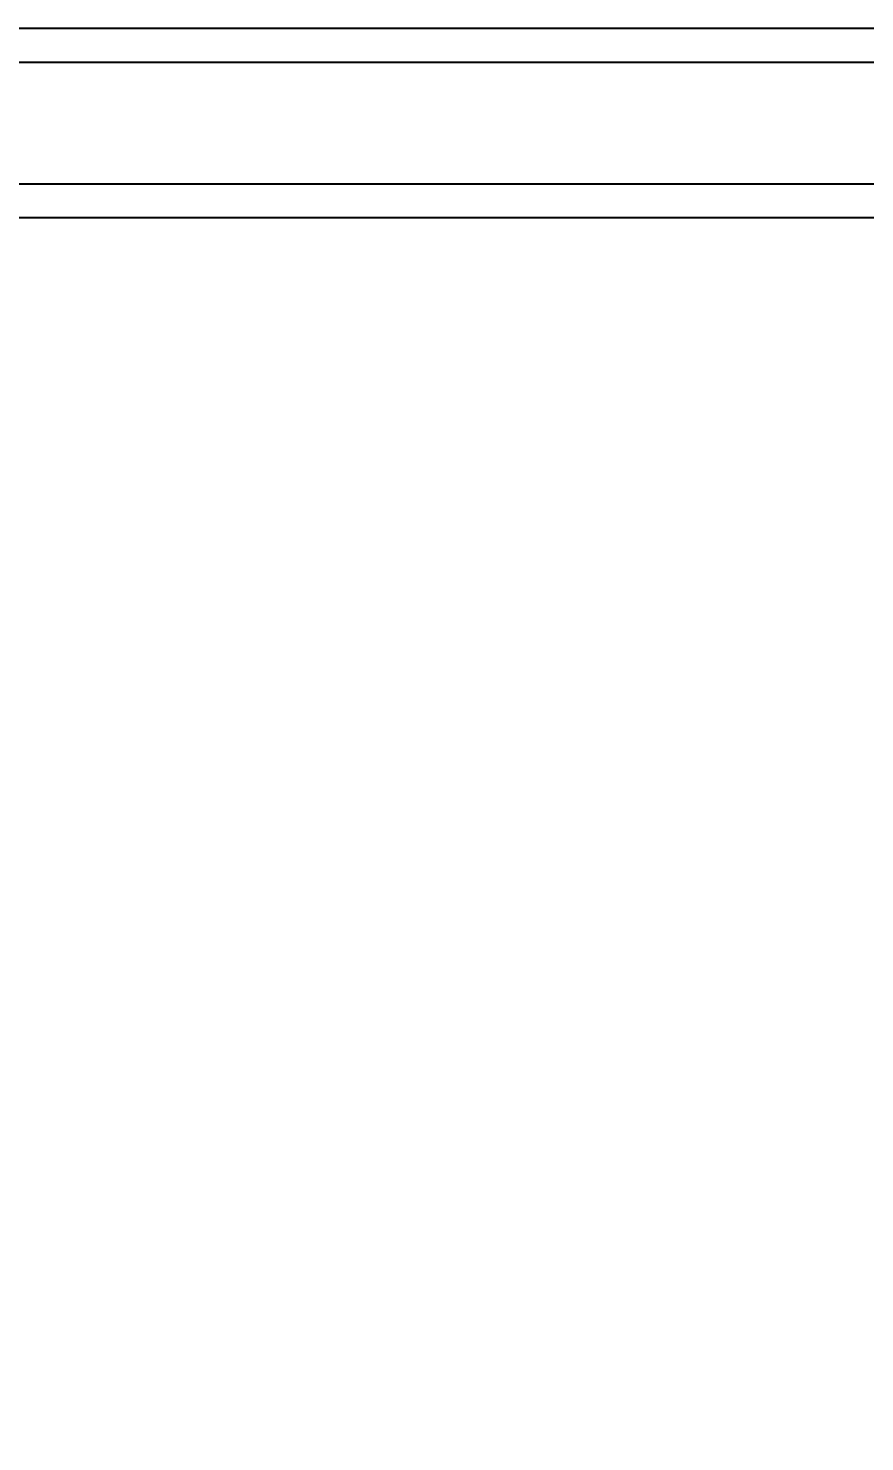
# Model space of a CAD drawing. Header units: millimetres. Extents: x 176 to 2516, y 143 to 1610.
# Drawn here: x 1908.1 to 2018.3, y 144.9 to 331.3 of the extents above; entities that cross this region are included whole.
import ezdxf

# ---------------------------------------------------------------- set-up
doc = ezdxf.new("R2010")
doc.units = ezdxf.units.MM
doc.layers.add('Widoczne (ISO)', color=7, linetype='Continuous', lineweight=25)
doc.layers.add('Wymiary', color=164, linetype='Continuous', lineweight=9)
doc.styles.add('Tekst notatki (ISO)', font='TAHOMA.TTF')
doc.dimstyles.new('Kopia Domyślne (ISO)', dxfattribs={"dimtxt": 20, "dimasz": 20, "dimexe": 3.175, "dimexo": 0, "dimgap": 2.5, "dimtad": 1, "dimtoh": 1, "dimdec": 0, "dimrnd": 1e-08, "dimzin": 0, "dimtxsty": 'Tekst notatki (ISO)', "dimblk": 'CLOSEDBLANK', "dimcen": 15, "dimdle": 10, "dimclrd": 256, "dimclre": 256, "dimclrt": 7, "dimazin": 0, "dimtfac": 1.001486, "dimtmove": 0, "dimatfit": 2, "dimfxl": 1, "dimtolj": 1, "dimtzin": 0, "dimlwd": -1, "dimlwe": -1, "dimarcsym": 0})

# ---------------------------------------------------------------- blocks, each defined once
blk = doc.blocks.new('_CLOSEDBLANK')
at = {"color": 0, "linetype": 'ByBlock', "lineweight": -2}
for p, q in [((-1, -0.1667), (-1, 0.1667)), ((-1, 0.1667), (0, 0)), ((0, 0), (-1, -0.1667))]:
    blk.add_line(p, q, dxfattribs=at)
blk = doc.blocks.new('*D14')
at = {"layer": 'Defpoints', "color": 0}
for p in [(1938.09, 306.33), (1620.08, 144.94), (1807.51, 144.94)]:
    blk.add_point(p, dxfattribs=at)
at = {"layer": 'Wymiary'}
for p, q in [((1938.09, 306.33), (1616.9, 306.33)), ((1620.08, 286.33), (1620.08, 164.94)), ((1807.51, 144.94), (1616.9, 144.94))]:
    blk.add_line(p, q, dxfattribs=at)
at = {"layer": 'Wymiary', "xscale": 20, "yscale": 20, "zscale": 20}
for p, rotation in [((1620.08, 306.33), 90), ((1620.08, 144.94), 270)]:
    blk.add_blockref('_CLOSEDBLANK', p, dxfattribs=dict(at, rotation=rotation))
at = {"layer": 'Wymiary', "color": 7, "insert": (1607.17, 225.64), "char_height": 20, "attachment_point": 5, "rotation": 90, "style": 'Tekst notatki (ISO)'}
blk.add_mtext('\\A1;160', dxfattribs=at)

msp = doc.modelspace()

# ---------------------------------------------------------------- linework, layer by layer
at = {"layer": 'Widoczne (ISO)'}
for p, q in [((1823.28, 331.33), (2418.69, 331.33)), ((2419.72, 326.83), (1822.25, 326.83)), ((1822.25, 310.83), (2419.72, 310.83)), ((2418.69, 306.33), (1823.28, 306.33))]:
    msp.add_line(p, q, dxfattribs=at)

# ---------------------------------------------------------------- dimensions: what is measured, and where the dimension line sits
at = {"layer": 'Wymiary'}
dim = msp.add_linear_dim(base=(1620.08, 144.94), p1=(1938.09, 306.33), p2=(1807.51, 144.94), angle=90, text='160', dimstyle='Kopia Domyślne (ISO)', dxfattribs=at)
dim.commit()
dim.dimension.update_dxf_attribs({"geometry": '*D14', "text_midpoint": (1607.17, 225.64)})

doc.saveas('drawing.dxf')
